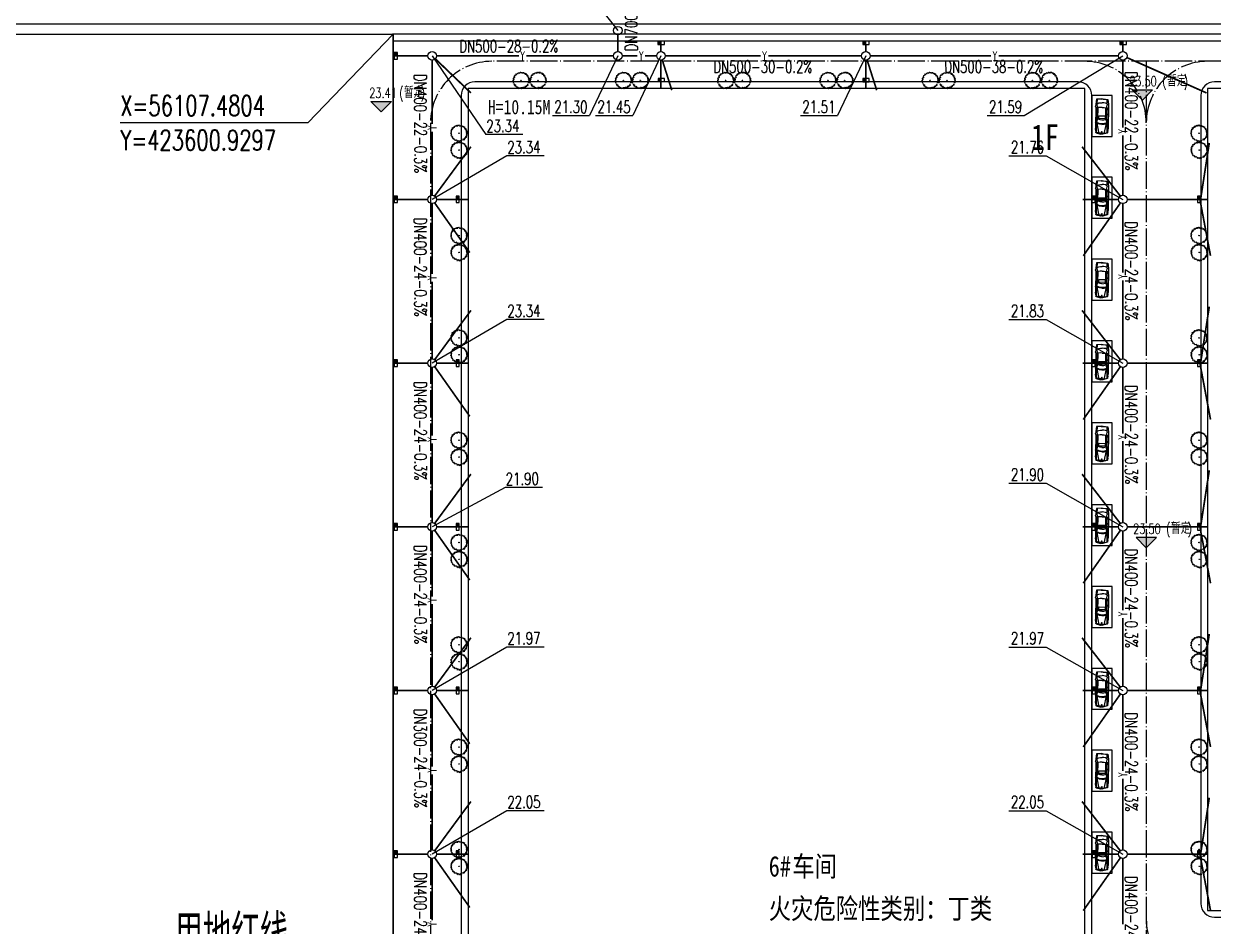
# Model space of a CAD drawing. Header units: millimetres. Extents: x 418304 to 847498, y 48187 to 111456.
# Drawn here: x 423546.8 to 423721.2, y 54951.8 to 55084.1 of the extents above; entities that cross this region are included whole.
import ezdxf

# ---------------------------------------------------------------- set-up
doc = ezdxf.new("R2010")
doc.units = ezdxf.units.MM
doc.header["$LTSCALE"] = 1000
doc.linetypes.add('DASH', pattern=[0.35, 0.25, -0.1])
doc.linetypes.add('DOTE', pattern=[2.42, 2, -0.2, 0.02, -0.2])
for name, color, linetype in [('A绿-1', 82, 'Continuous'), ('DIM_COOR', 3, 'Continuous'), ('DIM_ELEV', 3, 'Continuous'), ('PIPE-雨水', 4, 'Continuous'), ('PUB_TEXT', 7, 'Continuous'), ('TEXT_雨水', 7, 'Continuous'), ('TWT_TEXT', 7, 'Continuous'), ('TWT_雨水口', 4, 'Continuous'), ('WELL_雨水', 4, 'Continuous'), ('建设布局', 7, 'Continuous'), ('道路', 4, 'Continuous'), ('道路中心线', 1, 'DOTE'), ('道路线', 142, 'Continuous'), ('道路网', 7, 'Continuous')]:
    doc.layers.add(name, color=color, linetype=linetype)
doc.styles.add('_TCH_DIM', font='SIMPLEX', dxfattribs={"bigfont": 'GBCBIG'})
doc.styles.add('_TWT_PIPETEXT', font='SIMPLEX', dxfattribs={"width": 0.8, "height": 3.5, "bigfont": 'HZTXT'})
doc.styles.add('黑体', font='simhei.ttf', dxfattribs={"width": 0.8, "height": 3.5})
doc.linetypes.add('FENCELINE2', pattern='A,0.25,-0.1,[132,ltypeshp.shx,S=0.1,R=0,X=-0.1,Y=0],-0.1,1', length=1.45)

# ---------------------------------------------------------------- blocks, each defined once
blk = doc.blocks.new('wetrewtewtre')
at = {"layer": '道路网', "color": 8, "linetype": 'Continuous'}
blk.add_line((423342.15, 56108.98), (423786.51, 56108.98), dxfattribs=at)
blk.add_line((423342.15, 56108.98), (423786.51, 56108.98), dxfattribs=at)
blk = doc.blocks.new('004')
at = {"layer": 'A绿-1', "color": 8}
for p, q in [((-1068, 284), (-1052, 317)), ((-942, 226), (-1068, 284)), ((-1060, 128), (-1052, 186)), ((-966, 56), (-1060, 128)), ((-1052, 317), (-911, 278)), ((-1052, 186), (-950, 121)), ((-1052, -69), (-1052, 3)), ((-1052, 3), (-966, -3)), ((-982, 428), (-966, 461)), ((-927, 415), (-982, 428)), ((-966, 461), (-864, 454)), ((-966, -3), (-966, 56)), ((-950, 121), (-942, 226)), ((-942, 369), (-927, 415)), ((-887, 324), (-942, 369)), ((-911, 278), (-887, 324)), ((-872, 605), (-895, 533)), ((-895, 533), (-864, 481)), ((-825, 585), (-872, 605)), ((-864, 454), (-840, 461)), ((-793, 644), (-825, 585)), ((-762, 716), (-809, 677)), ((-809, 677), (-793, 644)), ((-699, 834), (-770, 749)), ((-770, 749), (-723, 742)), ((-723, 651), (-762, 716)), ((-723, 742), (-691, 683)), ((-691, 683), (-723, 651)), ((-691, 762), (-699, 834)), ((-534, 794), (-691, 762)), ((-511, 892), (-605, 840)), ((-605, 840), (-534, 794)), ((-456, 866), (-511, 892)), ((-401, 899), (-456, 866)), ((-354, 971), (-440, 997)), ((-440, 997), (-401, 899)), ((-283, 860), (-354, 971)), ((-276, 925), (-283, 860)), ((-244, 925), (-276, 925)), ((-205, 1023), (-268, 997)), ((-268, 997), (-244, 925)), ((-182, 945), (-205, 1023)), ((-134, 964), (-182, 945)), ((70, 1036), (-9, 1030)), ((-9, 1030), (-9, 991)), ((70, 977), (70, 1036)), ((93, 938), (70, 977)), ((132, 906), (93, 938)), ((179, 1023), (132, 906)), ((250, 1017), (179, 1023)), ((266, 945), (250, 1017)), ((321, 912), (266, 945)), ((360, 945), (321, 977)), ((321, 977), (321, 912)), ((360, 847), (360, 945)), ((399, 814), (360, 847)), ((438, 853), (399, 814)), ((478, 827), (438, 853)), ((525, 879), (478, 827)), ((564, 847), (525, 879)), ((532, 768), (564, 847)), ((572, 703), (532, 768)), ((564, 670), (572, 703)), ((595, 638), (564, 670)), ((658, 664), (595, 638)), ((697, 618), (658, 664)), ((744, 670), (697, 618)), ((783, 605), (744, 670)), ((791, 481), (783, 605)), ((830, 500), (791, 481)), ((807, 409), (870, 487)), ((838, 343), (807, 409)), ((870, 487), (830, 500)), ((932, 363), (838, 343)), ((932, 200), (885, 200)), ((885, 200), (909, 160)), ((925, 101), (901, 69)), ((901, 69), (972, 16)), ((909, 278), (964, 311)), ((932, 232), (909, 278)), ((909, 160), (972, 160)), ((972, 160), (925, 101)), ((964, 311), (932, 363)), ((972, 16), (972, -69)), ((-1044, -154), (-1068, -193)), ((-1068, -193), (-1029, -219)), ((-989, -108), (-1052, -69)), ((-982, -173), (-1044, -154)), ((-1029, -219), (-1005, -166)), ((-1013, -278), (-989, -258)), ((-997, -310), (-1013, -278)), ((-919, -356), (-997, -310)), ((-974, -173), (-989, -108)), ((-989, -258), (-950, -278)), ((-934, -180), (-974, -173)), ((-950, -278), (-927, -251)), ((-942, -526), (-927, -480)), ((-864, -500), (-942, -526)), ((-927, -251), (-934, -180)), ((-927, -480), (-887, -441)), ((-887, -441), (-919, -356)), ((-887, -585), (-840, -533)), ((-848, -644), (-887, -585)), ((-840, -533), (-864, -500)), ((-801, -585), (-848, -644)), ((-762, -618), (-801, -585)), ((-636, -729), (-715, -657)), ((-683, -788), (-636, -729)), ((-629, -853), (-683, -788)), ((-574, -801), (-629, -853)), ((-401, -853), (-574, -801)), ((-425, -944), (-401, -853)), ((-385, -964), (-425, -944)), ((-338, -944), (-385, -964)), ((-299, -944), (-338, -944)), ((-260, -1010), (-299, -944)), ((-229, -912), (-260, -1010)), ((-182, -912), (-229, -912)), ((-189, -1010), (-182, -912)), ((-127, -1023), (-189, -1010)), ((-119, -938), (-127, -1023)), ((-56, -958), (-119, -938)), ((-56, -1010), (-56, -958)), ((-17, -997), (-56, -1010)), ((70, -1016), (-17, -997)), ((109, -925), (70, -951)), ((70, -951), (70, -1016)), ((132, -1023), (109, -925)), ((195, -997), (132, -1023)), ((226, -944), (164, -944)), ((164, -944), (195, -997)), ((250, -984), (226, -944)), ((297, -964), (250, -984)), ((297, -833), (274, -918)), ((274, -918), (297, -964)), ((328, -912), (297, -833)), ((360, -918), (328, -912)), ((383, -892), (360, -918)), ((407, -866), (383, -892)), ((438, -873), (407, -866)), ((423, -886), (438, -873)), ((454, -918), (423, -886)), ((470, -807), (446, -801)), ((446, -801), (485, -853)), ((564, -853), (454, -918)), ((509, -794), (470, -807)), ((485, -853), (548, -833)), ((556, -735), (493, -761)), ((493, -761), (509, -794)), ((548, -833), (564, -853)), ((650, -794), (556, -735)), ((674, -761), (650, -794)), ((705, -637), (666, -683)), ((666, -683), (674, -761)), ((760, -650), (705, -637)), ((783, -618), (760, -650)), ((776, -513), (768, -552)), ((768, -552), (830, -585)), ((799, -448), (776, -513)), ((807, -618), (783, -618)), ((815, -493), (799, -448)), ((830, -585), (807, -618)), ((862, -474), (815, -493)), ((870, -278), (846, -336)), ((846, -336), (885, -435)), ((885, -435), (862, -474)), ((948, -310), (870, -278)), ((972, -69), (901, -95)), ((901, -95), (901, -180)), ((901, -180), (948, -219)), ((948, -219), (972, -271)), ((972, -271), (948, -310))]:
    blk.add_line(p, q, dxfattribs=at)
blk.add_circle((-32, 10), 31.3, dxfattribs=at)
blk = doc.blocks.new('$TwtSys$00000424')
for p, q in [((-500, 250), (500, 250)), ((-500, -250), (-500, 250)), ((0, -250), (0, 250)), ((500, 250), (500, -250)), ((500, -250), (-500, -250))]:
    blk.add_line(p, q)
blk.add_solid([(0, 250), (500, 250), (0, -250), (500, -250)])
blk = doc.blocks.new('$plan$00001328')
at = {"layer": '道路线', "color": 8}
for p, q in [((-2279, 116), (-2219, 807)), ((-2254, 116), (-2194, 806)), ((-2219, 807), (-1493, 889)), ((-1551, 693), (-2199, 695)), ((-1707, 230), (-1717, -16)), ((-1667, 459), (-1707, 230)), ((-1551, 693), (-1667, 459)), ((-1508, 707), (-1562, 671)), ((-1493, 889), (-1285, 919)), ((-979, 619), (-1374, 729)), ((-1053, 923), (-878, 906)), ((-1023, 812), (1078, 831)), ((-582, 620), (-1023, 812)), ((-1019, -34), (-1015, 284)), ((-1015, 284), (-979, 619)), ((626, 562), (-988, 538)), ((-878, 906), (1645, 899)), ((6, 627), (-582, 620)), ((-21, 822), (6, 627)), ((116, 823), (74, 627)), ((623, 633), (74, 627)), ((223, 404), (223, -456)), ((586, 444), (263, 444)), ((1224, 895), (623, 633)), ((1249, 767), (626, 562)), ((626, -456), (626, 404)), ((810, 258), (722, 594)), ((822, -38), (810, 258)), ((1370, 583), (1207, 751)), ((2643, 745), (1249, 767)), ((2844, 342), (1302, 653)), ((1448, 334), (1370, 583)), ((1469, -41), (1448, 334)), ((1645, 899), (2034, 915)), ((2034, 915), (2086, 904)), ((2427, 855), (2086, 904)), ((2367, 864), (2369, 870)), ((2369, 870), (2650, 842)), ((2604, 806), (2427, 855)), ((2787, 351), (2640, 772)), ((2720, 782), (2894, 148)), ((2762, 16), (2740, 362)), ((2816, 347), (2866, 112)), ((-2279, -163), (-2219, -855)), ((-2254, -163), (-2194, -854)), ((-2219, -855), (-1493, -937)), ((-1551, -741), (-2199, -743)), ((-1706, -277), (-1717, -32)), ((-1667, -507), (-1707, -277)), ((-1551, -741), (-1667, -507)), ((-1508, -755), (-1562, -719)), ((-1493, -937), (-1285, -966)), ((-1374, -776), (-1374, -777)), ((-979, -667), (-1371, -776)), ((-1053, -971), (-878, -954)), ((-582, -668), (-1023, -860)), ((-1023, -860), (1078, -879)), ((-1019, -14), (-1015, -332)), ((-1015, -332), (-979, -667)), ((626, -610), (-988, -585)), ((-878, -954), (1645, -947)), ((8, -674), (-582, -668)), ((-17, -869), (8, -674)), ((623, -681), (73, -675)), ((111, -870), (73, -675)), ((263, -496), (586, -496)), ((1224, -943), (623, -681)), ((1249, -815), (626, -610)), ((810, -306), (722, -641)), ((822, -10), (810, -306)), ((1370, -631), (1207, -799)), ((2643, -793), (1249, -815)), ((2844, -390), (1302, -701)), ((1448, -382), (1370, -630)), ((1469, -7), (1448, -382)), ((1645, -947), (2034, -963)), ((2034, -963), (2086, -952)), ((2427, -903), (2086, -952)), ((2367, -911), (2369, -918)), ((2369, -918), (2650, -889)), ((2604, -854), (2427, -903)), ((2787, -399), (2640, -820)), ((2720, -830), (2894, -195)), ((2762, -64), (2740, -410)), ((2816, -395), (2866, -160))]:
    blk.add_line(p, q, dxfattribs=at)
blk.add_circle((2608, -21), 62.7, dxfattribs=at)
for centre, radius, start, end in [((-665, -24), 1620, 175.05924, 184.94076), ((-640, -24), 1620, 175.05924, 184.94076), ((-1418, 573), 162, 74.46936, 123.73593), ((-1148, -44), 972, 84.37428, 98.07159), ((263, 404), 40, 90, 180), ((586, 404), 40, 0, 90), ((-191, -40), 1591, 331.45596, 29.52266), ((2589, 754), 54, 19.21062, 74.51383), ((2642, 761), 81, 15.33853, 84.1898), ((2115, -24), 648, 356.47351, 3.52649), ((2233, -24), 648, 347.90524, 12.09476), ((2269, -24), 648, 344.66147, 15.33853), ((-1418, -621), 162, 236.26405, 286.81983), ((-1148, -4), 972, 261.92841, 275.62572), ((263, -456), 40, 180, 270), ((586, -456), 40, 270, 0), ((2589, -802), 54, 285.48617, 340.78938), ((2642, -809), 81, 275.8102, 344.66147)]:
    blk.add_arc(centre, radius, start, end, dxfattribs=at)
blk = doc.blocks.new('$TwtSys$00000187')
blk.add_circle((0, 0, 0), 0.5)

msp = doc.modelspace()

# ---------------------------------------------------------------- hatches: boundary and pattern name
at = {"layer": 'DIM_ELEV'}
for points in [[(423710.839, 55072.916), (423709.339, 55074.416), (423712.339, 55074.416)], [(423599.18, 55071.206), (423597.68, 55072.706), (423600.68, 55072.706)], [(423711.41, 55007.295), (423712.91, 55008.795), (423709.91, 55008.795)]]:
    msp.add_hatch(color=256, dxfattribs=at).paths.add_polyline_path(points)

# ---------------------------------------------------------------- linework, layer by layer
at = {"color": 1, "linetype": 'DASH', "ltscale": 0.02, "const_width": 0.2}
msp.add_lwpolyline([(423795.015, 54688.265), (423431.612, 54688.3), (423431.612, 54828.233), (423600.93, 54828.233), (423600.93, 55082.608), (423785.939, 55082.608), (423795.015, 55074.44), (423795.015, 54688.265)], dxfattribs=at)
at = {"linetype": 'FENCELINE2', "ltscale": 0.005, "const_width": 0.1}
msp.add_lwpolyline([(423795.015, 54688.265), (423431.612, 54688.3), (423431.612, 54828.233), (423600.93, 54828.233), (423600.93, 55082.608), (423785.939, 55082.608), (423795.015, 55074.44), (423795.015, 54953.82)], dxfattribs=at)
for points in [[(423702.41, 54834.133), (423702.41, 55074.608), (423611.93, 55074.608), (423611.93, 54834.133)], [(423780.89, 55074.608), (423720.41, 55074.608), (423720.41, 54954.128), (423780.89, 54954.128)]]:
    msp.add_lwpolyline(points, close=True)
at = {"layer": 'DIM_COOR', "color": 3}
for p, q in [((423600.93, 55082.608), (423588.409, 55069.584)), ((423588.409, 55069.584), (423560.909, 55069.584))]:
    msp.add_line(p, q, dxfattribs=at)
at = {"layer": 'DIM_ELEV'}
for p, q in [((423710.839, 55072.916), (423709.339, 55074.416)), ((423709.339, 55074.416), (423712.339, 55074.416)), ((423710.839, 55072.916), (423712.339, 55074.416)), ((423599.18, 55071.206), (423597.68, 55072.706)), ((423597.68, 55072.706), (423600.68, 55072.706)), ((423599.18, 55071.206), (423600.68, 55072.706)), ((423711.41, 55007.295), (423709.91, 55008.795)), ((423712.91, 55008.795), (423709.91, 55008.795)), ((423711.41, 55007.295), (423712.91, 55008.795))]:
    msp.add_line(p, q, dxfattribs=at)
at = {"layer": 'PIPE-雨水', "linetype": 'Continuous', "ltscale": 0.005, "const_width": 0.25}
for points in [[(423633.896, 55082.483), (423633.896, 55080.041)], [(423640.223, 55080.041), (423640.223, 55081.08)], [(423670.273, 55080.041), (423670.273, 55081.08)], [(423707.982, 55080.041), (423707.982, 55081.08)], [(423601.576, 55079.416), (423606.045, 55079.416)], [(423607.295, 55079.416), (423619.382, 55079.416)], [(423620.492, 55079.416), (423633.271, 55079.416)], [(423634.521, 55079.416), (423636.773, 55079.416)], [(423637.883, 55079.416), (423639.598, 55079.416)], [(423640.848, 55079.416), (423654.854, 55079.416)], [(423655.963, 55079.416), (423669.648, 55079.416)], [(423670.898, 55079.416), (423688.649, 55079.416)], [(423689.759, 55079.416), (423707.357, 55079.416)], [(423606.67, 55069.417), (423606.67, 55078.791)], [(423612.353, 55073.968), (423607.121, 55078.984)], [(423640.223, 55078.791), (423640.223, 55074.608)], [(423640.412, 55078.82), (423641.819, 55074.368)], [(423670.273, 55078.791), (423670.273, 55074.608)], [(423670.461, 55078.82), (423671.869, 55074.368)], [(423707.982, 55068.889), (423707.982, 55078.791)], [(423708.554, 55079.162), (423720.253, 55073.968)], [(423606.67, 55058.993), (423606.67, 55068.308)], [(423707.982, 55058.993), (423707.982, 55067.78)], [(423607.04, 55058.872), (423612.353, 55066.093)], [(423707.599, 55058.862), (423701.986, 55066.093)], [(423719.39, 55058.464), (423720.65, 55066.643)], [(423601.576, 55058.368), (423606.045, 55058.368)], [(423607.295, 55058.368), (423610.165, 55058.368)], [(423610.602, 55058.368), (423611.93, 55058.368)], [(423707.357, 55058.368), (423702.082, 55058.368)], [(423708.607, 55058.368), (423719.271, 55058.368)], [(423719.271, 55058.368), (423720.833, 55050.093)], [(423719.271, 55058.368), (423720.41, 55058.368)], [(423606.67, 55047.411), (423606.67, 55057.743)], [(423607.03, 55057.858), (423612.182, 55050.558)], [(423707.623, 55057.857), (423702.17, 55050.093)], [(423707.982, 55047.602), (423707.982, 55057.743)], [(423606.67, 55034.993), (423606.67, 55046.301)], [(423707.982, 55034.993), (423707.982, 55046.492)], [(423719.39, 55034.464), (423720.65, 55042.643)], [(423607.04, 55034.872), (423612.353, 55042.093)], [(423707.599, 55034.862), (423701.986, 55042.093)], [(423601.576, 55034.368), (423606.045, 55034.368)], [(423607.03, 55033.858), (423612.182, 55026.558)], [(423607.295, 55034.368), (423610.165, 55034.368)], [(423610.602, 55034.368), (423611.93, 55034.368)], [(423707.357, 55034.368), (423702.082, 55034.368)], [(423707.623, 55033.857), (423702.17, 55026.093)], [(423708.607, 55034.368), (423719.271, 55034.368)], [(423719.271, 55034.368), (423720.833, 55026.093)], [(423719.271, 55034.368), (423720.41, 55034.368)], [(423606.67, 55023.714), (423606.67, 55033.743)], [(423707.982, 55024.041), (423707.982, 55033.743)], [(423606.67, 55010.993), (423606.67, 55022.604)], [(423707.982, 55010.993), (423707.982, 55022.931)], [(423719.39, 55010.464), (423720.65, 55018.643)], [(423607.04, 55010.872), (423612.353, 55018.093)], [(423707.599, 55010.862), (423701.986, 55018.093)], [(423601.576, 55010.368), (423606.045, 55010.368)], [(423606.67, 55000.144), (423606.67, 55009.743)], [(423607.03, 55009.858), (423612.182, 55002.558)], [(423607.295, 55010.368), (423610.165, 55010.368)], [(423610.602, 55010.368), (423611.93, 55010.368)], [(423707.357, 55010.368), (423702.082, 55010.368)], [(423707.623, 55009.857), (423702.17, 55002.093)], [(423707.982, 54998.12), (423707.982, 55009.743)], [(423708.607, 55010.368), (423719.271, 55010.368)], [(423719.271, 55010.368), (423720.833, 55002.093)], [(423719.271, 55010.368), (423720.41, 55010.368)], [(423606.67, 54986.993), (423606.67, 54999.034)], [(423707.982, 54986.993), (423707.982, 54997.01)], [(423607.04, 54986.872), (423612.353, 54994.093)], [(423707.599, 54986.862), (423701.986, 54994.093)], [(423719.39, 54986.464), (423720.65, 54994.643)], [(423601.576, 54986.368), (423606.045, 54986.368)], [(423606.67, 54975.195), (423606.67, 54985.743)], [(423607.03, 54985.858), (423612.182, 54978.558)], [(423607.295, 54986.368), (423610.165, 54986.368)], [(423610.602, 54986.368), (423611.93, 54986.368)], [(423707.357, 54986.368), (423702.082, 54986.368)], [(423707.623, 54985.857), (423702.17, 54978.093)], [(423707.982, 54974.56), (423707.982, 54985.743)], [(423708.607, 54986.368), (423719.271, 54986.368)], [(423719.271, 54986.368), (423720.833, 54978.093)], [(423719.271, 54986.368), (423720.41, 54986.368)], [(423606.67, 54962.993), (423606.67, 54974.086)], [(423707.982, 54962.993), (423707.982, 54973.451)], [(423607.04, 54962.872), (423612.353, 54970.093)], [(423707.599, 54962.862), (423701.986, 54970.093)], [(423719.39, 54962.464), (423720.65, 54970.643)], [(423601.576, 54962.368), (423606.045, 54962.368)], [(423607.295, 54962.368), (423610.165, 54962.368)], [(423610.602, 54962.368), (423611.93, 54962.368)], [(423707.357, 54962.368), (423702.082, 54962.368)], [(423708.607, 54962.368), (423719.271, 54962.368)], [(423719.271, 54962.368), (423720.833, 54954.093)], [(423719.271, 54962.368), (423720.41, 54962.368)], [(423606.67, 54952.651), (423606.67, 54961.743)], [(423607.03, 54961.858), (423612.182, 54954.558)], [(423707.623, 54961.857), (423702.17, 54954.093)], [(423707.982, 54952.074), (423707.982, 54961.743)]]:
    msp.add_lwpolyline(points, dxfattribs=at)
at = {"layer": 'TWT_TEXT', "color": 4}
for p, q in [((423626.995, 55091.986), (423633.896, 55083.108)), ((423606.67, 55079.416), (423614.537, 55067.867)), ((423633.896, 55079.416), (423629.755, 55070.667)), ((423640.223, 55079.416), (423636.082, 55070.667)), ((423670.273, 55079.416), (423666.132, 55070.667)), ((423693.511, 55070.667), (423707.982, 55079.416)), ((423624.309, 55070.667), (423629.755, 55070.667)), ((423630.636, 55070.667), (423636.082, 55070.667)), ((423660.686, 55070.667), (423666.132, 55070.667)), ((423688.065, 55070.667), (423693.511, 55070.667)), ((423619.983, 55067.867), (423614.537, 55067.867)), ((423617.627, 55064.743, -89.02), (423606.67, 55058.368)), ((423623.073, 55064.743, -89.02), (423617.627, 55064.743, -89.02)), ((423691.266, 55064.743, -89.02), (423696.712, 55064.743, -89.02)), ((423696.712, 55064.743, -89.02), (423707.982, 55058.368)), ((423617.627, 55040.743, -89.02), (423606.67, 55034.368)), ((423623.073, 55040.743, -89.02), (423617.627, 55040.743, -89.02)), ((423691.266, 55040.743, -89.02), (423696.712, 55040.743, -89.02)), ((423696.712, 55040.743, -89.02), (423707.982, 55034.368)), ((423691.266, 55016.743, -86.02), (423696.712, 55016.743, -86.02)), ((423696.712, 55016.743, -86.02), (423707.982, 55010.368, 3)), ((423617.387, 55016.118, -89.02), (423606.67, 55010.368)), ((423622.833, 55016.118, -89.02), (423617.387, 55016.118, -89.02)), ((423617.627, 54992.743, -89.02), (423606.67, 54986.368)), ((423623.073, 54992.743, -89.02), (423617.627, 54992.743, -89.02)), ((423691.266, 54992.743, -89.02), (423696.712, 54992.743, -89.02)), ((423696.712, 54992.743, -89.02), (423707.982, 54986.368)), ((423617.627, 54968.743, -89.02), (423606.67, 54962.368)), ((423623.073, 54968.743, -89.02), (423617.627, 54968.743, -89.02)), ((423691.266, 54968.743, -89.02), (423696.712, 54968.743, -89.02)), ((423696.712, 54968.743, -89.02), (423707.982, 54962.368))]:
    msp.add_line(p, q, dxfattribs=at)
at = {"layer": '建设布局', "color": 1, "linetype": 'Continuous', "flags": 128}
msp.add_lwpolyline([(423516.312, 55082.608), (423600.93, 55082.608), (423600.93, 54828.233), (423431.612, 54828.233), (423431.612, 54925.108), (423516.312, 54925.108)], close=True, dxfattribs=at)
msp.add_lwpolyline([(423516.312, 55082.608), (423600.93, 55082.608), (423600.93, 54828.233), (423431.612, 54828.233), (423431.612, 54925.108), (423516.312, 54925.108)], close=True, dxfattribs=at)
at = {"layer": '道路', "color": 8}
msp.add_line((423600.93, 55081.608), (423782.015, 55081.608), dxfattribs=at)
for points in [[(423703.41, 54835.133), (423703.41, 55073.608, 0.4142136), (423701.41, 55075.608), (423612.93, 55075.608, 0.4142136), (423610.93, 55073.608), (423610.93, 54835.133, 0.4142136), (423612.93, 54833.133), (423701.41, 54833.133, 0.4142136)], [(423779.89, 55075.608), (423721.41, 55075.608, 0.4142136), (423719.41, 55073.608), (423719.41, 54955.128, 0.4142136), (423721.41, 54953.128), (423779.89, 54953.128, 0.4142136), (423781.89, 54955.128), (423781.89, 55073.608, 0.4142136)]]:
    msp.add_lwpolyline(points, format="xyb", close=True, dxfattribs=at)
at = {"layer": '道路中心线', "color": 8, "linetype": 'DOTE', "ltscale": 0.002}
for p, q in [((423776.952, 55078.608), (423615.43, 55078.608)), ((423711.41, 55078.608), (423711.41, 54827.196)), ((423606.43, 55069.608), (423606.43, 54833.007))]:
    msp.add_line(p, q, dxfattribs=at)
for centre, start, end in [((423615.43, 55069.608), 90, 180), ((423702.41, 55069.608), 0, 90), ((423720.41, 55069.608), 90, 180), ((423720.41, 54952.837), 180, 270)]:
    msp.add_arc(centre, 9, start, end, dxfattribs=at)
at = {"layer": '道路线', "color": 8}
for points in [[(423703.41, 55067.608), (423706.41, 55067.608), (423706.41, 55073.608), (423703.41, 55073.608)], [(423703.41, 55055.608), (423706.41, 55055.608), (423706.41, 55061.608), (423703.41, 55061.608)], [(423703.41, 55043.608), (423706.41, 55043.608), (423706.41, 55049.608), (423703.41, 55049.608)], [(423703.41, 55031.608), (423706.41, 55031.608), (423706.41, 55037.608), (423703.41, 55037.608)], [(423703.41, 55019.608), (423706.41, 55019.608), (423706.41, 55025.608), (423703.41, 55025.608)], [(423703.41, 55007.608), (423706.41, 55007.608), (423706.41, 55013.608), (423703.41, 55013.608)], [(423703.41, 54995.608), (423706.41, 54995.608), (423706.41, 55001.608), (423703.41, 55001.608)], [(423703.41, 54983.608), (423706.41, 54983.608), (423706.41, 54989.608), (423703.41, 54989.608)], [(423703.41, 54971.608), (423706.41, 54971.608), (423706.41, 54977.608), (423703.41, 54977.608)], [(423703.41, 54959.608), (423706.41, 54959.608), (423706.41, 54965.608), (423703.41, 54965.608)]]:
    msp.add_lwpolyline(points, close=True, dxfattribs=at)

# ---------------------------------------------------------------- block references
msp.add_blockref('wetrewtewtre', (0, -1024.872))
at = {"layer": 'A绿-1', "xscale": 0.001167051214724779, "yscale": 0.00116705121472478, "zscale": -0.00116705121472478}
for p, rotation in [((423619.701, 55075.847), 110.3603193262186), ((423622.179, 55075.861), 110.3603193262186), ((423634.701, 55075.847), 110.3603193262186), ((423637.179, 55075.861), 110.3603193262186), ((423649.701, 55075.847), 110.3603193262186), ((423652.179, 55075.861), 110.3603193262186), ((423664.701, 55075.847), 110.3603193262186), ((423667.179, 55075.861), 110.3603193262186), ((423679.701, 55075.847), 110.3603193262186), ((423682.179, 55075.861), 110.3603193262186), ((423694.701, 55075.847), 110.3603193262186), ((423697.179, 55075.861), 110.3603193262186), ((423610.569, 55068.061), 200.3603193262186), ((423719.118, 55068.061), 200.3603193262186), ((423610.583, 55065.582), 200.3603193262186), ((423719.132, 55065.582), 200.3603193262186), ((423610.569, 55053.061), 200.3603193262186), ((423719.118, 55053.061), 200.3603193262186), ((423610.583, 55050.582), 200.3603193262186), ((423719.132, 55050.582), 200.3603193262186), ((423610.569, 55038.061), 200.3603193262186), ((423719.118, 55038.061), 200.3603193262186), ((423610.583, 55035.582), 200.3603193262186), ((423719.132, 55035.582), 200.3603193262186), ((423610.569, 55023.061), 200.3603193262186), ((423719.118, 55023.061), 200.3603193262186), ((423610.583, 55020.582), 200.3603193262186), ((423719.132, 55020.582), 200.3603193262186), ((423610.569, 55008.061), 200.3603193262186), ((423719.118, 55008.061), 200.3603193262186), ((423610.583, 55005.582), 200.3603193262186), ((423719.132, 55005.582), 200.3603193262186), ((423610.569, 54993.061), 200.3603193262186), ((423719.118, 54993.061), 200.3603193262186), ((423610.583, 54990.582), 200.3603193262186), ((423719.132, 54990.582), 200.3603193262186), ((423610.569, 54978.061), 200.3603193262186), ((423719.118, 54978.061), 200.3603193262186), ((423610.583, 54975.582), 200.3603193262186), ((423719.132, 54975.582), 200.3603193262186), ((423610.569, 54963.061), 200.3603193262186), ((423719.118, 54963.061), 200.3603193262186), ((423610.583, 54960.582), 200.3603193262186), ((423719.132, 54960.582), 200.3603193262186)]:
    msp.add_blockref('004', p, dxfattribs=dict(at, rotation=rotation))
at = {"layer": 'TWT_雨水口', "xscale": -0.0009600000000000009, "yscale": 0.0009600000000000007, "zscale": 0.0009600000000000007}
for p, rotation in [((423640.246, 55081.32), 359.9869076489578), ((423670.296, 55081.32), 359.9869076489578), ((423708.005, 55081.32), 359.9869076489578), ((423601.336, 55079.416), 269.9869076489578), ((423640.272, 55075.865), 359.9869076489578), ((423670.296, 55075.862), 359.9869076489578), ((423601.336, 55058.368), 269.9869076489578), ((423610.405, 55058.368), 269.9869076489578), ((423703.651, 55058.368), 269.9869076489578), ((423719.15, 55058.368), 269.9869076489578), ((423601.336, 55034.368), 269.9869076489578), ((423610.405, 55034.368), 269.9869076489578), ((423703.649, 55034.368), 269.9869076489578), ((423719.15, 55034.368), 269.9869076489578), ((423601.336, 55010.368), 269.9869076489578), ((423610.405, 55010.368), 269.9869076489578), ((423703.649, 55010.368, 3), 269.9869076489578), ((423719.15, 55010.368, 3), 269.9869076489578), ((423601.336, 54986.368), 269.9869076489578), ((423610.405, 54986.368), 269.9869076489578), ((423703.707, 54986.368), 269.9869076489578), ((423719.15, 54986.368), 269.9869076489578), ((423601.336, 54962.368), 269.9869076489578), ((423610.405, 54962.368), 269.9869076489578), ((423703.703, 54962.368), 269.9869076489578), ((423719.15, 54962.368), 269.9869076489578)]:
    msp.add_blockref('$TwtSys$00000424', p, dxfattribs=dict(at, rotation=rotation))
at = {"layer": 'WELL_雨水', "xscale": 1.25, "yscale": 1.25, "zscale": 1.25, "rotation": 2.853456578302296e-08}
for p in [(423633.896, 55083.108), (423606.67, 55079.416), (423633.896, 55079.416), (423640.223, 55079.416), (423670.273, 55079.416), (423707.982, 55079.416), (423606.67, 55058.368), (423707.982, 55058.368), (423606.67, 55034.368), (423707.982, 55034.368), (423606.67, 55010.368), (423707.982, 55010.368), (423606.67, 54986.368), (423707.982, 54986.368), (423606.67, 54962.368), (423707.982, 54962.368)]:
    msp.add_blockref('$TwtSys$00000187', p, dxfattribs=at)
at = {"layer": '道路线', "color": 8, "xscale": 0.00100000000000001, "zscale": 0.0009999999999999998, "rotation": 269.1518915367948}
for p, yscale in [((423704.895, 55070.827), -0.001000000000000009), ((423704.895, 55058.827), -0.00100000000000001), ((423704.895, 55046.827), -0.00100000000000001), ((423704.895, 55034.827), -0.00100000000000001), ((423704.895, 55022.827), -0.00100000000000001), ((423704.895, 55010.827), -0.00100000000000001), ((423704.895, 54998.827), -0.00100000000000001), ((423704.895, 54986.827), -0.00100000000000001), ((423704.895, 54974.827), -0.00100000000000001), ((423704.895, 54962.827), -0.00100000000000001)]:
    msp.add_blockref('$plan$00001328', p, dxfattribs=dict(at, yscale=yscale))

# ---------------------------------------------------------------- texts
at = {"layer": 'PUB_TEXT'}
for s, height, style, width, p in [('23.50', 1.4875, '_TCH_DIM', 0.705882, (423708.904, 55074.941)), ('(', 1.488, '_TCH_DIM', 0.705882, (423713.754, 55074.941)), (')', 1.488, '_TCH_DIM', 0.705882, (423716.912, 55074.941)), ('23.41', 1.4875, '_TCH_DIM', 0.705882, (423597.436, 55073.231)), ('(', 1.488, '_TCH_DIM', 0.705882, (423601.836, 55073.231)), (')', 1.488, '_TCH_DIM', 0.705882, (423604.994, 55073.231)), ('X=56107.4804', 2.975, '_TCH_DIM', 0.705882, (423560.909, 55070.634)), ('H=10.15M', 2.103, '黑体', 0.8, (423614.847, 55070.854)), ('1F', 3.7553, '黑体', 0.8, (423694.495, 55065.615)), ('Y=423600.9297', 2.975, '_TCH_DIM', 0.705882, (423560.909, 55065.559)), ('23.50', 1.4875, '_TCH_DIM', 0.705882, (423709.475, 55009.32)), ('(', 1.488, '_TCH_DIM', 0.705882, (423714.325, 55009.32)), (')', 1.488, '_TCH_DIM', 0.705882, (423717.482, 55009.32)), ('车间', 3.0042, '黑体', 0.8, (423659.484, 54959.088)), ('6#', 3.0042, '黑体', 0.8, (423656.027, 54959.088)), ('火灾危险性类别：丁类', 3.0042, '黑体', 0.8, (423656.027, 54952.904))]:
    msp.add_text(s, height=height, dxfattribs=dict(at, style=style, width=width)).set_placement(p)
at = {"layer": 'PUB_TEXT', "style": '_TCH_DIM'}
for s, height, p in [('暂定', 1.6879, (423714.454, 55074.941)), ('暂定', 1.6879, (423602.536, 55073.231)), ('暂定', 1.6879, (423715.025, 55009.32)), ('用地红线', 5.7872, (423568.869, 54947.771))]:
    msp.add_text(s, height=height, dxfattribs=at).set_placement(p)
at = {"layer": 'TEXT_雨水', "style": '_TWT_PIPETEXT', "width": 0.64}
for p in [(423619.632, 55078.791), (423637.023, 55078.791), (423655.104, 55078.791), (423688.899, 55078.791)]:
    msp.add_text('Y', height=1.25, dxfattribs=at).set_placement(p)
for p in [(423607.295, 55068.558), (423708.607, 55068.03), (423607.295, 55046.551), (423708.607, 55046.742), (423708.607, 55023.181), (423607.295, 55022.854), (423607.295, 54999.284), (423708.607, 54997.26), (423607.295, 54974.336), (423708.607, 54973.701), (423607.295, 54951.792)]:
    msp.add_text('Y', height=1.25, rotation=90, dxfattribs=at).set_placement(p)
at = {"layer": 'TWT_TEXT', "color": 4, "style": '_TCH_DIM', "width": 0.705882}
for s, rotation, p in [('DN700-4-0.2%', 90.14551, (423636.762, 55080.085, 39.375)), ('DN500-28-0.2%', 0.14551, (423610.641, 55079.918, 39.375)), ('DN500-30-0.2%', 0.14551, (423647.895, 55076.908, 39.375)), ('DN500-38-0.2%', 0.14551, (423681.77, 55076.908, 39.375)), ('DN400-22-0.3%', 270.14551, (423604.038, 55076.741, 39.375)), ('DN400-22-0.3%', 270.14551, (423708.303, 55077.133, 39.375)), ('21.30', 359.35979, (423624.575, 55071.076, 62.17)), ('21.45', 359.35979, (423630.902, 55071.076, 62.17)), ('21.51', 359.35979, (423660.951, 55071.076, 62.17)), ('21.59', 359.35979, (423688.331, 55071.076, 62.17)), ('23.34', 0.64021, (423614.618, 55068.218, 62.17)), ('23.34', 0.64021, (423617.707, 55065.094, -26.851)), ('21.76', 359.35979, (423691.532, 55065.151, -26.851)), ('DN400-24-0.3%', 270.14551, (423604.038, 55055.693, 39.375)), ('DN400-24-0.3%', 270.14551, (423708.303, 55055.144, 39.375)), ('23.34', 0.64021, (423617.707, 55041.094, -26.851)), ('21.83', 359.35979, (423691.532, 55041.151, -26.851)), ('DN400-24-0.3%', 270.14551, (423604.038, 55031.693, 39.375)), ('DN400-24-0.3%', 270.14551, (423708.303, 55031.144, 39.375)), ('21.90', 0.64021, (423617.468, 55016.469, -26.851)), ('21.90', 359.35979, (423691.532, 55017.151, -23.851)), ('DN400-24-0.3%', 270.14551, (423604.038, 55007.693, 39.375)), ('DN400-24-0.3%', 270.14551, (423708.303, 55007.144, 39.375)), ('21.97', 0.64021, (423617.707, 54993.094, -26.851)), ('21.97', 359.35979, (423691.532, 54993.151, -26.851)), ('DN300-24-0.3%', 270.14551, (423604.038, 54983.693, 39.375)), ('DN400-24-0.3%', 270.14551, (423708.303, 54983.144, 39.375)), ('22.05', 0.64021, (423617.707, 54969.094, -26.851)), ('22.05', 359.35979, (423691.532, 54969.151, -26.851)), ('DN400-24-0.3%', 270.14551, (423604.038, 54959.693, 39.375)), ('DN400-24-0.3%', 270.14551, (423708.303, 54959.144, 39.375))]:
    msp.add_text(s, height=1.785, rotation=rotation, dxfattribs=at).set_placement(p)

doc.saveas('drawing.dxf')
